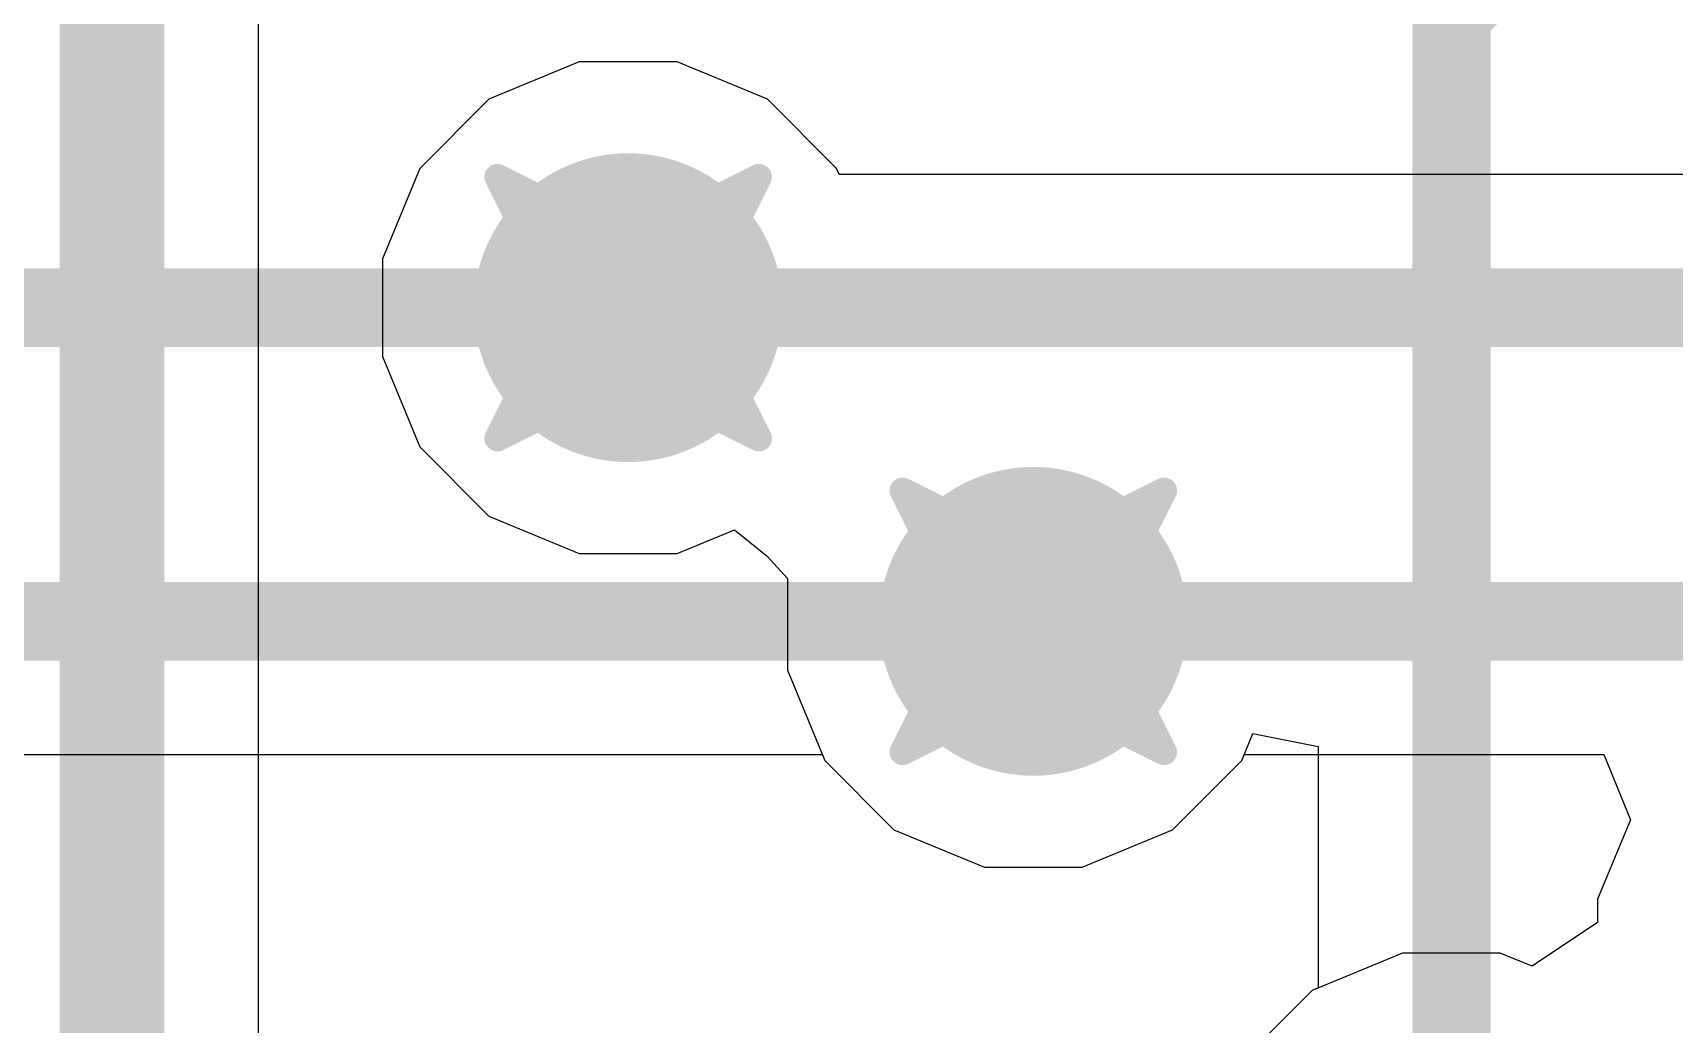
# Model space of a CAD drawing. Header units: inches. Extents: x -8 to 386, y -12 to 64.
# Drawn here: x 5.752 to 8.942, y -0.656 to 1.271 of the extents above; entities that cross this region are included whole.
import ezdxf

# ---------------------------------------------------------------- set-up
doc = ezdxf.new("R2010")
doc.units = ezdxf.units.IN
for name, color, linetype in [('Board_outline', 216, 'Continuous'), ('Bottom Layer', 5, 'Continuous'), ('Drill Drawing', 1, 'Continuous'), ('Top Layer', 1, 'Continuous'), ('Via Holes', 16, 'Continuous')]:
    doc.layers.add(name, color=color, linetype=linetype)

msp = doc.modelspace()

# ---------------------------------------------------------------- hatches: boundary and pattern name
at = {"layer": 'Bottom Layer'}
h = msp.add_hatch(color=5, dxfattribs=at)
edge = h.paths.add_edge_path()
edge.add_arc((6.9088, 0.7366), 0.3, 0, 360)
h = msp.add_hatch(color=5, dxfattribs=at)
edge = h.paths.add_edge_path()
edge.add_arc((7.6962, 0.127), 0.3, 0, 360)
at = {"layer": 'Top Layer'}
h = msp.add_hatch(color=1, dxfattribs=at)
edge = h.paths.add_edge_path()
edge.add_arc((6.9088, 0.7366), 0.3, 0, 360)
h = msp.add_hatch(color=1, dxfattribs=at)
edge = h.paths.add_edge_path()
edge.add_arc((7.6962, 0.127), 0.3, 0, 360)
at = {"layer": 'Via Holes'}
h = msp.add_hatch(color=7, dxfattribs=at)
edge = h.paths.add_edge_path()
edge.add_arc((6.9088, 0.7366), 0.15, 0, 360)
h = msp.add_hatch(color=7, dxfattribs=at)
edge = h.paths.add_edge_path()
edge.add_arc((7.6962, 0.127), 0.15, 0, 360)

# ---------------------------------------------------------------- linework, layer by layer
at = {"layer": 'Board_outline'}
msp.add_lwpolyline([(37.5368, 13.3604, 0.254, 0.254, 1), (-7.4632, 13.3604, 0.254, 0.254, 1)], format="xyseb", close=True, dxfattribs=at)
at = {"layer": 'Bottom Layer'}
for p, q in [((6.1904, -1.2917), (6.1904, 2.0955)), ((6.8138, 1.2144), (6.6381, 1.1417)), ((7.0038, 1.2144), (6.8138, 1.2144)), ((7.1795, 1.1417), (7.0038, 1.2144)), ((6.6381, 1.1417), (6.5037, 1.0073)), ((7.3139, 1.0073), (7.1795, 1.1417)), ((6.5037, 1.0073), (6.431, 0.8316)), ((7.3187, 0.9956), (7.3139, 1.0073)), ((10.7639, 0.9956), (7.3187, 0.9956)), ((6.431, 0.8316), (6.431, 0.6416)), ((6.431, 0.6416), (6.5037, 0.4659)), ((6.5037, 0.4659), (6.6381, 0.3315)), ((6.6381, 0.3315), (6.8138, 0.2588)), ((7.0038, 0.2588), (7.1153, 0.305)), ((7.1153, 0.305), (7.1791, 0.2537)), ((6.8138, 0.2588), (7.0038, 0.2588)), ((7.1791, 0.2537), (7.2184, 0.2102)), ((7.2184, 0.2102), (7.2184, 0.032)), ((7.2184, 0.032), (7.2911, -0.1437)), ((7.2911, -0.1437), (7.4255, -0.2781)), ((7.9669, -0.2781), (8.1013, -0.1437)), ((8.1013, -0.1437), (8.1061, -0.132)), ((8.1061, -0.132), (8.8054, -0.132)), ((8.8054, -0.132), (8.857, -0.259)), ((7.4255, -0.2781), (7.6012, -0.3508)), ((7.7912, -0.3508), (7.9669, -0.2781)), ((8.857, -0.259), (8.7932, -0.413)), ((7.6012, -0.3508), (7.7912, -0.3508)), ((8.7932, -0.413), (8.7932, -0.4585)), ((8.7932, -0.4585), (8.6662, -0.5433)), ((8.414, -0.5176), (8.2383, -0.5903)), ((8.604, -0.5176), (8.414, -0.5176)), ((8.6662, -0.5433), (8.604, -0.5176)), ((8.2383, -0.5903), (8.1039, -0.7247))]:
    msp.add_line(p, q, dxfattribs=at)
for points in [[(5.9055, -1.4097, 0.2032, 0.2032, 0), (5.9055, 2.5908, 0.2032, 0.2032, 0)], [(6.9088, 0.7366, 0.1524, 0.1524, 0), (10.8712, 0.7366, 0.1524, 0.1524, 0)], [(7.6962, 0.127, 0.1524, 0.1524, 0), (10.8204, 0.127, 0.1524, 0.1524, 0)]]:
    msp.add_lwpolyline(points, format="xyseb", dxfattribs=at)
for points in [[(6.8707, 0.7366, 0.0762, 0.0762, 1), (6.9469, 0.7366, 0.0762, 0.0762, 1)], [(7.6581, 0.127, 0.0762, 0.0762, 1), (7.7343, 0.127, 0.0762, 0.0762, 1)]]:
    msp.add_lwpolyline(points, format="xyseb", close=True, dxfattribs=at)
at = {"layer": 'Drill Drawing'}
for points in [[(6.6548, 0.9906, 0.0508, 0.0508, 0), (6.9088, 0.8636, 0.0508, 0.0508, 0)], [(6.6548, 0.9906, 0.0508, 0.0508, 0), (6.7818, 0.7366, 0.0508, 0.0508, 0)], [(6.9088, 0.8636, 0.0508, 0.0508, 0), (7.1628, 0.9906, 0.0508, 0.0508, 0)], [(7.0358, 0.7366, 0.0508, 0.0508, 0), (7.1628, 0.9906, 0.0508, 0.0508, 0)], [(6.6548, 0.4826, 0.0508, 0.0508, 0), (6.7818, 0.7366, 0.0508, 0.0508, 0)], [(7.0358, 0.7366, 0.0508, 0.0508, 0), (7.1628, 0.4826, 0.0508, 0.0508, 0)], [(6.6548, 0.4826, 0.0508, 0.0508, 0), (6.9088, 0.6096, 0.0508, 0.0508, 0)], [(6.9088, 0.6096, 0.0508, 0.0508, 0), (7.1628, 0.4826, 0.0508, 0.0508, 0)], [(7.4422, 0.381, 0.0508, 0.0508, 0), (7.6962, 0.254, 0.0508, 0.0508, 0)], [(7.4422, 0.381, 0.0508, 0.0508, 0), (7.5692, 0.127, 0.0508, 0.0508, 0)], [(7.6962, 0.254, 0.0508, 0.0508, 0), (7.9502, 0.381, 0.0508, 0.0508, 0)], [(7.8232, 0.127, 0.0508, 0.0508, 0), (7.9502, 0.381, 0.0508, 0.0508, 0)], [(7.4422, -0.127, 0.0508, 0.0508, 0), (7.5692, 0.127, 0.0508, 0.0508, 0)], [(7.8232, 0.127, 0.0508, 0.0508, 0), (7.9502, -0.127, 0.0508, 0.0508, 0)], [(7.4422, -0.127, 0.0508, 0.0508, 0), (7.6962, 0, 0.0508, 0.0508, 0)], [(7.6962, 0, 0.0508, 0.0508, 0), (7.9502, -0.127, 0.0508, 0.0508, 0)]]:
    msp.add_lwpolyline(points, format="xyseb", dxfattribs=at)
for points in [[(6.6421, 0.9906, 0.0254, 0.0254, 1), (6.6675, 0.9906, 0.0254, 0.0254, 1)], [(6.6421, 0.9906, 0.0254, 0.0254, 1), (6.6675, 0.9906, 0.0254, 0.0254, 1)], [(7.1501, 0.9906, 0.0254, 0.0254, 1), (7.1755, 0.9906, 0.0254, 0.0254, 1)], [(7.1501, 0.9906, 0.0254, 0.0254, 1), (7.1755, 0.9906, 0.0254, 0.0254, 1)], [(6.8961, 0.8636, 0.0254, 0.0254, 1), (6.9215, 0.8636, 0.0254, 0.0254, 1)], [(6.8961, 0.8636, 0.0254, 0.0254, 1), (6.9215, 0.8636, 0.0254, 0.0254, 1)], [(6.7691, 0.7366, 0.0254, 0.0254, 1), (6.7945, 0.7366, 0.0254, 0.0254, 1)], [(6.7691, 0.7366, 0.0254, 0.0254, 1), (6.7945, 0.7366, 0.0254, 0.0254, 1)], [(7.0231, 0.7366, 0.0254, 0.0254, 1), (7.0485, 0.7366, 0.0254, 0.0254, 1)], [(7.0231, 0.7366, 0.0254, 0.0254, 1), (7.0485, 0.7366, 0.0254, 0.0254, 1)], [(6.8961, 0.6096, 0.0254, 0.0254, 1), (6.9215, 0.6096, 0.0254, 0.0254, 1)], [(6.8961, 0.6096, 0.0254, 0.0254, 1), (6.9215, 0.6096, 0.0254, 0.0254, 1)], [(6.6421, 0.4826, 0.0254, 0.0254, 1), (6.6675, 0.4826, 0.0254, 0.0254, 1)], [(6.6421, 0.4826, 0.0254, 0.0254, 1), (6.6675, 0.4826, 0.0254, 0.0254, 1)], [(7.1501, 0.4826, 0.0254, 0.0254, 1), (7.1755, 0.4826, 0.0254, 0.0254, 1)], [(7.1501, 0.4826, 0.0254, 0.0254, 1), (7.1755, 0.4826, 0.0254, 0.0254, 1)], [(7.4295, 0.381, 0.0254, 0.0254, 1), (7.4549, 0.381, 0.0254, 0.0254, 1)], [(7.4295, 0.381, 0.0254, 0.0254, 1), (7.4549, 0.381, 0.0254, 0.0254, 1)], [(7.9375, 0.381, 0.0254, 0.0254, 1), (7.9629, 0.381, 0.0254, 0.0254, 1)], [(7.9375, 0.381, 0.0254, 0.0254, 1), (7.9629, 0.381, 0.0254, 0.0254, 1)], [(7.6835, 0.254, 0.0254, 0.0254, 1), (7.7089, 0.254, 0.0254, 0.0254, 1)], [(7.6835, 0.254, 0.0254, 0.0254, 1), (7.7089, 0.254, 0.0254, 0.0254, 1)], [(7.5565, 0.127, 0.0254, 0.0254, 1), (7.5819, 0.127, 0.0254, 0.0254, 1)], [(7.5565, 0.127, 0.0254, 0.0254, 1), (7.5819, 0.127, 0.0254, 0.0254, 1)], [(7.8105, 0.127, 0.0254, 0.0254, 1), (7.8359, 0.127, 0.0254, 0.0254, 1)], [(7.8105, 0.127, 0.0254, 0.0254, 1), (7.8359, 0.127, 0.0254, 0.0254, 1)], [(7.6835, 0, 0.0254, 0.0254, 1), (7.7089, 0, 0.0254, 0.0254, 1)], [(7.6835, 0, 0.0254, 0.0254, 1), (7.7089, 0, 0.0254, 0.0254, 1)], [(7.4295, -0.127, 0.0254, 0.0254, 1), (7.4549, -0.127, 0.0254, 0.0254, 1)], [(7.4295, -0.127, 0.0254, 0.0254, 1), (7.4549, -0.127, 0.0254, 0.0254, 1)], [(7.9375, -0.127, 0.0254, 0.0254, 1), (7.9629, -0.127, 0.0254, 0.0254, 1)], [(7.9375, -0.127, 0.0254, 0.0254, 1), (7.9629, -0.127, 0.0254, 0.0254, 1)]]:
    msp.add_lwpolyline(points, format="xyseb", close=True, dxfattribs=at)
at = {"layer": 'Top Layer'}
for p, q in [((8.1013, -0.1437), (8.123, -0.0911)), ((8.123, -0.0911), (8.25, -0.1164)), ((8.25, -0.1164), (8.25, -0.5855)), ((4.4704, -0.132), (7.2863, -0.132)), ((7.2863, -0.132), (7.2911, -0.1437)), ((7.2911, -0.1437), (7.4255, -0.2781)), ((7.9669, -0.2781), (8.1013, -0.1437)), ((7.4255, -0.2781), (7.6012, -0.3508)), ((7.7912, -0.3508), (7.9669, -0.2781)), ((7.6012, -0.3508), (7.7912, -0.3508)), ((8.2383, -0.5903), (8.1039, -0.7247)), ((8.25, -0.5855), (8.2383, -0.5903))]:
    msp.add_line(p, q, dxfattribs=at)
for points in [[(8.509, 1.3067, 0.1524, 0.1524, 0), (9.5284, 2.3261, 0.1524, 0.1524, 0)], [(8.509, -0.9954, 0.1524, 0.1524, 0), (8.509, 1.3067, 0.1524, 0.1524, 0)], [(4.3688, 0.7366, 0.1524, 0.1524, 0), (6.9088, 0.7366, 0.1524, 0.1524, 0)], [(4.4704, 0.127, 0.1524, 0.1524, 0), (7.6962, 0.127, 0.1524, 0.1524, 0)]]:
    msp.add_lwpolyline(points, format="xyseb", dxfattribs=at)
for points in [[(8.4709, 1.3067, 0.0762, 0.0762, 1), (8.5471, 1.3067, 0.0762, 0.0762, 1)], [(8.4709, 1.3067, 0.0762, 0.0762, 1), (8.5471, 1.3067, 0.0762, 0.0762, 1)], [(6.8707, 0.7366, 0.0762, 0.0762, 1), (6.9469, 0.7366, 0.0762, 0.0762, 1)], [(7.6581, 0.127, 0.0762, 0.0762, 1), (7.7343, 0.127, 0.0762, 0.0762, 1)]]:
    msp.add_lwpolyline(points, format="xyseb", close=True, dxfattribs=at)

doc.saveas('drawing.dxf')
